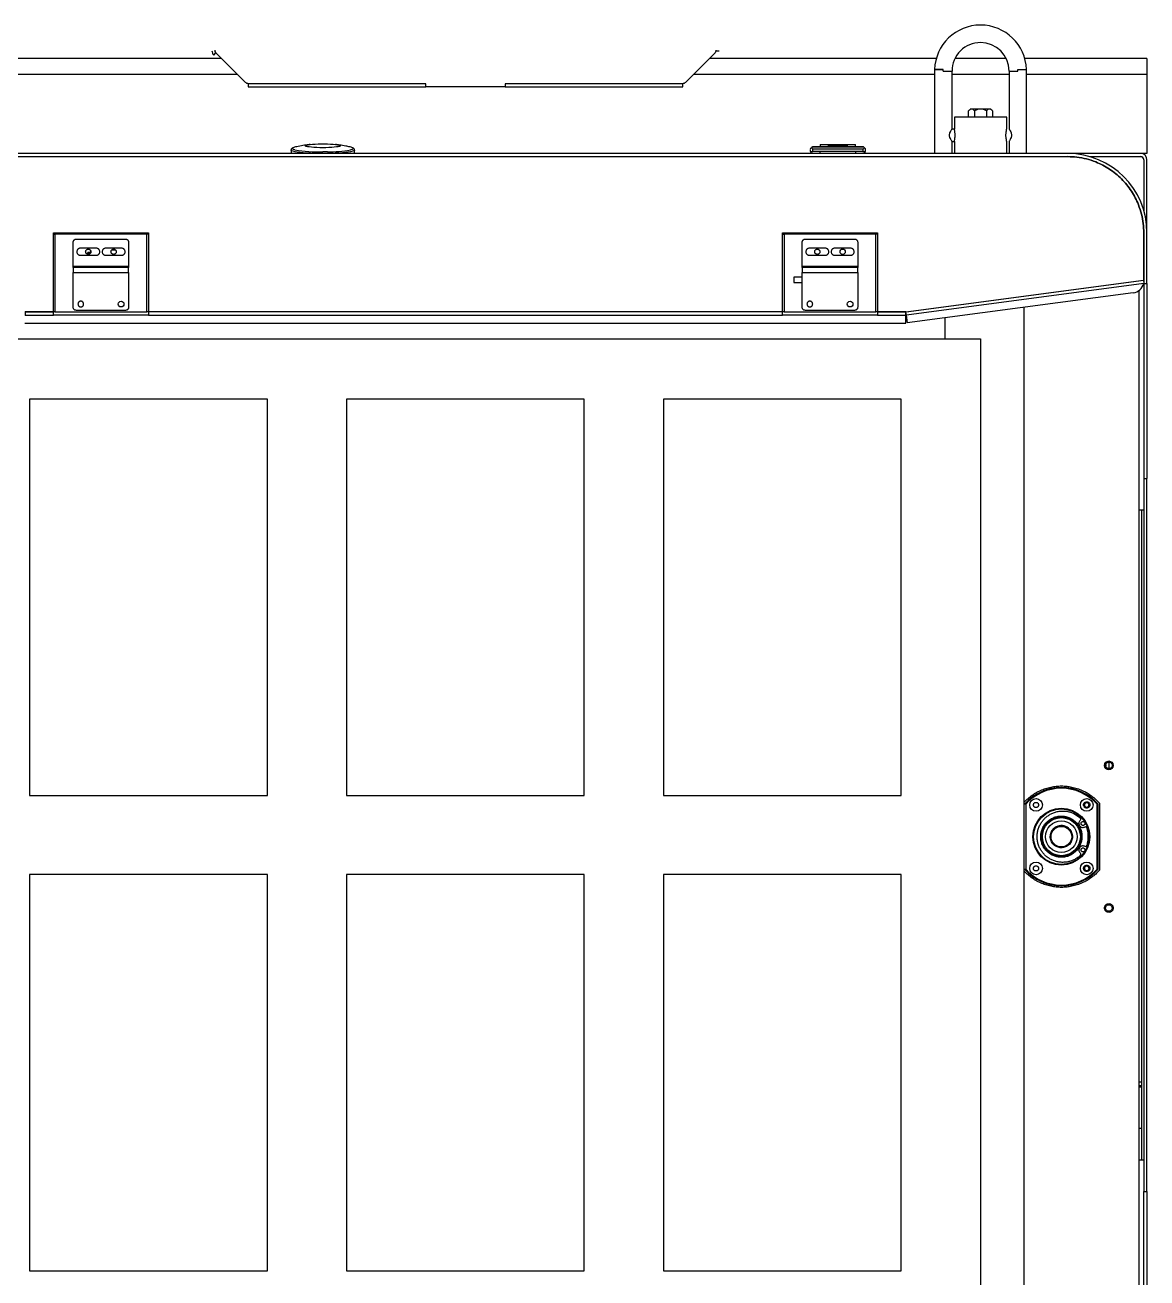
# Model space of a CAD drawing. Header units: millimetres. Extents: x 914 to 910632, y -176 to 682692.
# Drawn here: x 2326.29 to 2337.44, y 1806.09 to 1818.54 of the extents above; entities that cross this region are included whole.
import ezdxf

# ---------------------------------------------------------------- set-up
doc = ezdxf.new("R2010")
doc.units = ezdxf.units.MM
doc.layers.add('画图', color=3, linetype='Continuous', lineweight=30)

# ---------------------------------------------------------------- blocks, each defined once
blk = doc.blocks.new('SDHGSJH')
at = {"color": 7, "linetype": 'Continuous', "lineweight": 30}
for p, q in [((2047, 225.21), (2047, 348.21)), ((2049, 348.21), (2049, 225.21)), ((2052, 343.77), (2052, -343.34)), ((2124.5, 333.1), (2124.5, -332.68)), ((2152, -312.79), (2152, 313.21)), ((2352, 275.21), (2202, 275.21)), ((2202, 275.21), (2202, 25.21)), ((2352, 25.21), (2352, 275.21)), ((2552, 275.21), (2402, 275.21)), ((2402, 275.21), (2402, 25.21)), ((2552, 25.21), (2552, 275.21)), ((2602, 275.21), (2602, 25.21)), ((2752, 275.21), (2602, 275.21)), ((2752, 25.21), (2752, 275.21)), ((2049, 225.21), (2047, 225.21)), ((2047, 225.21), (2047, -224.79)), ((2049, -224.79), (2049, 225.21)), ((2050.5, -204.79), (2050.5, 205.21)), ((2052, 185.21), (2050.5, 185.21)), ((2050.5, 159.27), (2052, 159.3)), ((2052, 159.21), (2050.5, 159.21)), ((2052, 158.21), (2050.5, 158.21)), ((2050.5, 156.21), (2052, 156.21)), ((2202, 25.21), (2352, 25.21)), ((2402, 25.21), (2552, 25.21)), ((2602, 25.21), (2752, 25.21)), ((2077, -19.89), (2077, 22.44)), ((2078, 22.06), (2078.5, 21.86)), ((2078, -19.51), (2078, 22.06)), ((2078.5, 21.86), (2078.5, -19.32)), ((2123.5, 21.86), (2124, 22.06)), ((2123.5, -19.32), (2123.5, 21.86)), ((2084.83, 7.97), (2086.49, 7.28)), ((2086.49, -4.74), (2084.83, -5.43)), ((2078.5, -19.32), (2078, -19.51)), ((2124, -19.51), (2123.5, -19.32)), ((2202, -24.79), (2202, -274.79)), ((2352, -24.79), (2202, -24.79)), ((2352, -274.79), (2352, -24.79)), ((2552, -24.79), (2402, -24.79)), ((2402, -24.79), (2402, -274.79)), ((2552, -274.79), (2552, -24.79)), ((2602, -24.79), (2602, -274.79)), ((2752, -24.79), (2602, -24.79)), ((2752, -274.79), (2752, -24.79)), ((2069, -44.25), (2069, -43.2)), ((2071, -45.83), (2071, -41.63)), ((2073, -44.25), (2073, -43.2)), ((2049, -204.79), (2052, -204.79)), ((2047, -347.79), (2047, -224.79)), ((2049, -224.79), (2047, -224.79)), ((2049, -347.79), (2049, -224.79)), ((2202, -274.79), (2352, -274.79)), ((2402, -274.79), (2552, -274.79)), ((2602, -274.79), (2752, -274.79)), ((2802, -312.79), (2152, -312.79)), ((2174.5, -326.01), (2174.5, -312.79)), ((2055.69, -341.85), (2198.27, -322.84)), ((2198.93, -327.8), (2198.27, -322.84)), ((2754.93, -322.79), (2199.07, -322.79)), ((2199.07, -322.79), (2199.07, -327.79)), ((2049, -347.79), (2198.8, -327.81)), ((2199, -329.79), (2049, -349.79)), ((2199.07, -329.8), (2049.26, -349.77)), ((2198.8, -325.79), (2198.71, -326.09)), ((2198.8, -325.79), (2199.07, -325.79)), ((2198.8, -327.81), (2198.93, -327.8)), ((2198.8, -327.81), (2199.07, -329.8)), ((2217, -329.79), (2199, -329.79)), ((2199.07, -327.79), (2199.2, -327.79)), ((2217, -327.79), (2199.2, -327.79)), ((2199.2, -327.79), (2199.2, -329.79)), ((2199.2, -329.79), (2217, -329.79)), ((2217, -329.79), (2217, -327.79)), ((2217, -327.79), (2277, -327.79)), ((2217, -379.79), (2217, -329.79)), ((2217, -329.79), (2218, -329.79)), ((2218, -329.79), (2218, -378.79)), ((2276, -329.79), (2218, -329.79)), ((2231.5, -330.79), (2262.5, -330.79)), ((2276, -378.79), (2276, -329.79)), ((2276, -329.79), (2277, -329.79)), ((2277, -327.79), (2277, -329.79)), ((2677, -327.79), (2277, -327.79)), ((2277, -329.79), (2677, -329.79)), ((2277, -329.79), (2277, -379.79)), ((2677, -329.79), (2677, -327.79)), ((2677, -327.79), (2737, -327.79)), ((2677, -379.79), (2677, -329.79)), ((2677, -329.79), (2678, -329.79)), ((2678, -329.79), (2678, -378.79)), ((2736, -329.79), (2678, -329.79)), ((2691.5, -330.79), (2722.5, -330.79)), ((2736, -378.79), (2736, -329.79)), ((2736, -329.79), (2737, -329.79)), ((2737, -327.79), (2737, -329.79)), ((2754.8, -327.79), (2737, -327.79)), ((2737, -329.79), (2754.8, -329.79)), ((2737, -329.79), (2737, -379.79)), ((2755, -329.79), (2737, -329.79)), ((2754.8, -329.79), (2754.8, -327.79)), ((2754.8, -327.79), (2754.93, -327.79)), ((2229.5, -354.79), (2229.5, -332.79)), ((2264.5, -332.79), (2264.5, -354.79)), ((2689.5, -354.79), (2689.5, -332.79)), ((2724.5, -332.79), (2724.5, -354.79)), ((2049, -347.79), (2047, -347.79)), ((2047, -347.79), (2047, -379.79)), ((2049, -379.79), (2049, -347.79)), ((2049.26, -349.77), (2049, -347.79)), ((2049, -349.79), (2049, -379.79)), ((2217, -350.29), (2217, -350.29)), ((2264.5, -354.79), (2229.5, -354.79)), ((2229.5, -354.79), (2229.5, -357.79)), ((2269.7, -348.39), (2264.5, -348.39)), ((2264.5, -351.79), (2269.7, -351.79)), ((2264.5, -357.79), (2264.5, -354.79)), ((2269.7, -351.79), (2269.7, -348.39)), ((2724.5, -354.79), (2689.5, -354.79)), ((2689.5, -354.79), (2689.5, -357.79)), ((2724.5, -357.79), (2724.5, -354.79)), ((2737, -350.29), (2737, -350.29)), ((2217, -358.29), (2217, -358.29)), ((2229.5, -357.79), (2264.5, -357.79)), ((2229.5, -358.79), (2229.5, -357.79)), ((2264.5, -358.79), (2229.5, -358.79)), ((2229.5, -373.79), (2229.5, -358.79)), ((2264.5, -357.79), (2264.5, -358.79)), ((2264.5, -358.79), (2264.5, -373.79)), ((2689.5, -357.79), (2724.5, -357.79)), ((2689.5, -358.79), (2689.5, -357.79)), ((2724.5, -358.79), (2689.5, -358.79)), ((2689.5, -373.79), (2689.5, -358.79)), ((2724.5, -357.79), (2724.5, -358.79)), ((2724.5, -358.79), (2724.5, -373.79)), ((2737, -358.29), (2737, -358.29)), ((2244, -365.54), (2234, -365.54)), ((2234, -370.04), (2244, -370.04)), ((2260, -365.54), (2250, -365.54)), ((2250, -370.04), (2260, -370.04)), ((2704, -365.54), (2694, -365.54)), ((2694, -370.04), (2704, -370.04)), ((2697.78, -368.87), (2700.24, -368.87)), ((2720, -365.54), (2710, -365.54)), ((2710, -370.04), (2720, -370.04)), ((2713.51, -368.49), (2713.51, -367.25)), ((2713.51, -367.25), (2715.08, -367.25)), ((2715.48, -366.85), (2713.69, -366.85)), ((2218, -378.79), (2276, -378.79)), ((2262.5, -375.79), (2231.5, -375.79)), ((2277, -378.79), (2276, -378.79)), ((2678, -378.79), (2736, -378.79)), ((2722.5, -375.79), (2691.5, -375.79)), ((2737, -378.79), (2736, -378.79)), ((2047, -379.79), (2047, -425.79)), ((2277, -379.79), (2217, -379.79)), ((2737, -379.79), (2677, -379.79)), ((2049, -425.79), (2049, -393.79)), ((2047, -479.79), (2047, -429.79)), ((2047, -429.79), (2097, -429.79)), ((2083, -427.79), (2051, -427.79)), ((2051, -429.79), (2097, -429.79)), ((2857, -427.79), (2097, -427.79)), ((2097, -429.79), (2857, -429.79)), ((2123, -429.79), (2123, -482.92)), ((2134, -437.45), (2134, -429.79)), ((2135.5, -429.79), (2135.5, -437.45)), ((2168.5, -437.45), (2168.5, -429.79)), ((2170, -429.79), (2170, -437.45)), ((2181, -482.92), (2181, -429.79)), ((2224.5, -431.09), (2224.5, -432.38)), ((2225, -431.09), (2224.5, -431.09)), ((2225.1, -430.09), (2225, -430.09)), ((2225, -430.09), (2225, -431.09)), ((2225.1, -431.09), (2225.1, -430.09)), ((2226.18, -431.09), (2225.1, -431.09)), ((2225.85, -433.94), (2225.26, -433.34)), ((2258.15, -433.94), (2225.85, -433.94)), ((2258, -434.09), (2226, -434.09)), ((2226.1, -432.59), (2257.92, -432.59)), ((2226.18, -432.38), (2226.18, -431.09)), ((2226.18, -431.09), (2257.82, -431.09)), ((2230.67, -429.79), (2230.67, -431.09)), ((2230.9, -434.09), (2230.9, -435.39)), ((2236.12, -435.39), (2236.12, -434.09)), ((2236.6, -434.09), (2236.6, -435.09)), ((2247.4, -435.09), (2247.4, -434.09)), ((2247.88, -434.09), (2247.88, -435.39)), ((2253.1, -435.39), (2253.1, -434.09)), ((2253.33, -431.09), (2253.33, -429.79)), ((2257.82, -431.09), (2257.82, -432.38)), ((2258.9, -431.09), (2257.82, -431.09)), ((2258.15, -433.94), (2258.74, -433.34)), ((2259, -430.09), (2258.9, -430.09)), ((2258.9, -430.09), (2258.9, -431.09)), ((2259, -431.09), (2259, -430.09)), ((2259.5, -431.09), (2259, -431.09)), ((2259.5, -432.38), (2259.5, -431.09)), ((2547, -429.79), (2547, -431.98)), ((2587, -431.98), (2587, -429.79)), ((2170, -437.45), (2168.5, -437.45)), ((2236.12, -435.39), (2230.9, -435.39)), ((2247.4, -435.09), (2236.6, -435.09)), ((2236.6, -435.09), (2236.6, -435.39)), ((2247.4, -435.39), (2236.6, -435.39)), ((2247.4, -435.39), (2247.4, -435.09)), ((2253.1, -435.39), (2247.88, -435.39)), ((2134, -481.79), (2134, -445.12)), ((2135.5, -445.12), (2135.5, -452.79)), ((2168.5, -452.79), (2168.5, -445.12)), ((2168.5, -445.12), (2170, -445.12)), ((2170, -445.12), (2170, -481.79)), ((2144.49, -456.78), (2144.49, -452.79)), ((2148.25, -456.78), (2148.25, -452.79)), ((2155.75, -456.78), (2155.75, -452.79)), ((2159.51, -452.79), (2159.51, -456.78)), ((2452, -471.79), (2339.83, -471.79)), ((2339.83, -471.79), (2339.83, -473.79)), ((2339.83, -473.79), (2452, -473.79)), ((2340.24, -473.79), (2452, -473.79)), ((2452, -473.79), (2452, -471.79)), ((2452, -471.79), (2502, -471.79)), ((2502, -471.79), (2502, -473.79)), ((2614.17, -471.79), (2502, -471.79)), ((2502, -473.79), (2613.76, -473.79)), ((2502, -473.79), (2614.17, -473.79)), ((2614.17, -473.79), (2614.17, -471.79)), ((2047, -489.79), (2047, -479.79)), ((2128.5, -481.79), (2128.51, -482.79)), ((2175.5, -481.79), (2175.49, -482.79)), ((2319.88, -492.91), (2338.12, -474.67)), ((2615.88, -474.67), (2634.12, -492.91)), ((2047, -489.79), (2124.13, -489.79)), ((2135.88, -489.79), (2168.12, -489.79)), ((2179.87, -489.79), (2323, -489.79)), ((2631, -489.79), (2907, -489.79)), ((2319, -494.62), (2317, -494.62)), ((2635.83, -491.79), (2634.41, -493.2))]:
    blk.add_line(p, q, dxfattribs=at)
at = {"color": 8, "linetype": 'Continuous', "lineweight": 30}
for p, q in [((2198.67, -325.81), (2198.8, -325.79)), ((2564.13, -430.85), (2565.64, -430.83)), ((2565.64, -430.83), (2567.02, -430.82)), ((2123, -479.79), (2047, -479.79)), ((2134, -481.79), (2128.5, -481.79)), ((2170, -479.79), (2134, -479.79)), ((2175.5, -481.79), (2170, -481.79)), ((2333, -479.79), (2181, -479.79)), ((2907, -479.79), (2621, -479.79))]:
    blk.add_line(p, q, dxfattribs=at)
at = {"color": 7, "linetype": 'Continuous', "lineweight": 30, "flags": 128}
for points in [[(2224.65, -432.73), (2224.84, -432.92), (2225.04, -433.13), (2225.26, -433.34)], [(2258.74, -433.34), (2259, -433.09), (2259.23, -432.85), (2259.45, -432.63)], [(2567, -433.42), (2568.96, -433.44), (2570.87, -433.5), (2572.64, -433.6), (2574.24, -433.72), (2575.6, -433.88), (2576.69, -434.06), (2577.46, -434.26), (2577.9, -434.47), (2577.99, -434.69), (2577.72, -434.91), (2577.11, -435.12), (2576.18, -435.31), (2574.95, -435.48), (2573.47, -435.62), (2571.77, -435.73), (2569.93, -435.81), (2567.99, -435.85), (2566.01, -435.85), (2564.07, -435.81), (2562.23, -435.73), (2560.53, -435.62), (2559.05, -435.48), (2557.82, -435.31), (2556.89, -435.12), (2556.28, -434.91), (2556.01, -434.69), (2556.1, -434.47), (2556.54, -434.26), (2557.31, -434.06), (2558.4, -433.88), (2559.76, -433.72), (2561.36, -433.6), (2563.13, -433.5), (2565.04, -433.44), (2567, -433.42)]]:
    blk.add_lwpolyline(points, dxfattribs=at)
at = {"color": 8, "linetype": 'Continuous', "lineweight": 30, "flags": 128}
for points in [[(2547, -431.97), (2547.1, -431.76), (2547.54, -431.47), (2548.34, -431.19), (2549.46, -430.92), (2550.9, -430.67), (2552.62, -430.45), (2554.61, -430.25), (2556.81, -430.08), (2559.19, -429.95), (2561.72, -429.85), (2564.33, -429.8), (2564.9, -429.79)], [(2548.07, -433.33), (2547.95, -433.24), (2547.76, -432.95), (2547.93, -432.67), (2548.46, -432.38), (2549.33, -432.11), (2549.54, -432.06)], [(2569.1, -429.79), (2569.67, -429.8), (2572.28, -429.85), (2574.81, -429.95), (2577.19, -430.08), (2579.39, -430.25), (2581.38, -430.45), (2583.1, -430.67), (2584.54, -430.92), (2585.66, -431.19), (2586.46, -431.47), (2586.9, -431.76), (2587, -431.99)], [(2584.59, -432.09), (2584.63, -432.1), (2585.51, -432.37), (2586.05, -432.65), (2586.24, -432.94), (2586.07, -433.23), (2585.84, -433.38)]]:
    blk.add_lwpolyline(points, dxfattribs=at)
at = {"color": 7, "linetype": 'Continuous', "lineweight": 30}
for centre, radius in [((2071, 46.27), 2.1), ((2085, 21.27), 4), ((2117, 21.27), 4), ((2101, 1.27), 18), ((2101, 1.27), 17.5), ((2101, 1.27), 12.5), ((2101, 1.27), 12), ((2101, 1.27), 10), ((2101, 1.27), 6.5), ((2085, -18.73), 4), ((2117, -18.73), 4), ((2071, -43.73), 2.75), ((2234.3, -334.79), 1.8), ((2694.3, -334.79), 1.8), ((2239, -367.79), 1.65)]:
    blk.add_circle(centre, radius, dxfattribs=at)
for centre, radius, start, end in [((2101, 1.27), 31, 42.10345, 137.89655), ((2101, 1.27), 30.5, 42.46372, 137.53628), ((2101, 1.27), 7, 135.92054, 340.08229), ((2101, 1.27), 31, 222.10345, 317.89655), ((2101, 1.27), 30.5, 222.46372, 317.53628), ((2056.75, -349.78), 8, 97.59464, 165.57033), ((2715.08, -366.85), 0.4, 270, 0), ((2097, -379.79), 50, 180, 270), ((2051, -425.79), 4, 180, 270), ((2051, -425.79), 2, 180, 270), ((2229.5, -437.59), 6, 124.28634, 134.99325), ((2270.51, -389.38), 63.08, 224.94085, 225.12907), ((2254.5, -437.59), 6, 45.00675, 55.63511), ((2348.09, -524), 127.28, 134.96506, 135.05827), ((2551.29, -426.66), 7.4, 244.26017, 261.53754), ((2563.68, -514.03), 83.19, 89.68428, 99.78647), ((2569.29, -522.02), 91.23, 80.34264, 91.4257), ((2582.57, -426.15), 7.94, 278.36063, 294.32192), ((2152, -481.79), 18, 180, 270), ((2152, -481.79), 18, 270, 0), ((2152, -481.79), 29, 181.97018, 358.01908)]:
    blk.add_arc(centre, radius, start, end, dxfattribs=at)
for points, knots in [([(2052, 205.21), (2051.97, 205.21), (2051.54, 205.21), (2050.85, 205.21), (2050.01, 205.21), (2049.22, 205.21), (2049.09, 205.21), (2049, 205.21)], [0, 0, 0, 0, 0.0178467, 0.2225261, 0.4272315, 0.6276665, 1, 1, 1, 1]), ([(2071, 43.52), (2070.65, 43.56), (2070.12, 43.62), (2069.48, 43.96), (2069.04, 44.31), (2068.68, 44.75), (2068.35, 45.39), (2068.18, 46.27), (2068.35, 47.15), (2068.68, 47.79), (2069.04, 48.23), (2069.48, 48.59), (2070.12, 48.93), (2070.65, 48.98), (2071, 49.02)], [0, 0, 0, 0, 0.119731, 0.184833, 0.250006, 0.315109, 0.380273, 0.500004, 0.619721, 0.684824, 0.749998, 0.815101, 0.880272, 1, 1, 1, 1]), ([(2071, 49.02), (2071.35, 48.98), (2071.88, 48.93), (2072.52, 48.59), (2072.96, 48.23), (2073.32, 47.79), (2073.65, 47.15), (2073.82, 46.27), (2073.65, 45.39), (2073.32, 44.75), (2072.96, 44.31), (2072.52, 43.96), (2071.88, 43.62), (2071.35, 43.56), (2071, 43.52)], [0, 0, 0, 0, 0.119725, 0.184832, 0.249993, 0.315105, 0.38028, 0.499994, 0.619721, 0.684822, 0.75, 0.81511, 0.880273, 1, 1, 1, 1]), ([(2077, 22.44), (2077.76, 23.25), (2079.29, 24.89), (2081.92, 27.03), (2084.76, 28.92), (2087.81, 30.49), (2091.01, 31.74), (2094.3, 32.62), (2097.65, 33.16), (2101, 33.33), (2104.35, 33.16), (2107.7, 32.62), (2110.99, 31.74), (2114.19, 30.49), (2117.24, 28.92), (2120.08, 27.03), (2122.53, 25.04), (2123.9, 23.59), (2124.5, 22.95)], [0, 0, 0, 0, 0.062614, 0.125228, 0.189279, 0.253336, 0.317387, 0.381443, 0.444053, 0.506673, 0.569284, 0.631907, 0.695954, 0.760014, 0.824061, 0.888118, 0.950731, 1, 1, 1, 1]), ([(2083, 21.27), (2083.03, 21.52), (2083.07, 21.91), (2083.32, 22.38), (2083.58, 22.7), (2083.89, 22.96), (2084.36, 23.2), (2085, 23.32), (2085.64, 23.2), (2086.11, 22.96), (2086.42, 22.7), (2086.68, 22.38), (2086.93, 21.91), (2086.97, 21.52), (2087, 21.27)], [0, 0, 0, 0, 0.1197272, 0.1848139, 0.2500089, 0.3150939, 0.3802915, 0.4999813, 0.6197085, 0.6848209, 0.7499891, 0.8151009, 0.8802728, 1, 1, 1, 1]), ([(2087, 21.27), (2086.97, 21.02), (2086.93, 20.63), (2086.68, 20.17), (2086.42, 19.85), (2086.11, 19.59), (2085.64, 19.35), (2085, 19.22), (2084.36, 19.35), (2083.89, 19.59), (2083.58, 19.85), (2083.32, 20.17), (2083.07, 20.63), (2083.03, 21.02), (2083, 21.27)], [0, 0, 0, 0, 0.119712, 0.184818, 0.25, 0.315087, 0.380287, 0.500018, 0.619712, 0.684817, 0.75, 0.815114, 0.880288, 1, 1, 1, 1]), ([(2086.44, 21.27), (2086.42, 21.45), (2086.39, 21.73), (2086.21, 22.07), (2086.03, 22.3), (2085.8, 22.49), (2085.46, 22.66), (2085, 22.75), (2084.54, 22.66), (2084.2, 22.49), (2083.97, 22.3), (2083.79, 22.07), (2083.61, 21.73), (2083.58, 21.45), (2083.56, 21.27)], [0, 0, 0, 0, 0.119726, 0.184801, 0.25001, 0.315066, 0.380272, 0.500024, 0.619724, 0.684799, 0.749987, 0.815081, 0.880274, 1, 1, 1, 1]), ([(2083.56, 21.27), (2083.58, 21.09), (2083.61, 20.81), (2083.79, 20.47), (2083.97, 20.24), (2084.2, 20.06), (2084.54, 19.88), (2085, 19.79), (2085.46, 19.88), (2085.8, 20.06), (2086.03, 20.24), (2086.21, 20.47), (2086.39, 20.81), (2086.42, 21.09), (2086.44, 21.27)], [0, 0, 0, 0, 0.119706, 0.184807, 0.249998, 0.315074, 0.38027, 0.499976, 0.619733, 0.684811, 0.750002, 0.815098, 0.880294, 1, 1, 1, 1]), ([(2089.4, 13.43), (2089.97, 13.9), (2091.11, 14.82), (2093.08, 15.92), (2095.23, 16.78), (2097.56, 17.33), (2099.98, 17.53), (2102.41, 17.37), (2104.77, 16.85), (2106.97, 16), (2108.99, 14.88), (2110.77, 13.53), (2112.33, 11.97), (2113.67, 10.22), (2114.79, 8.24), (2115.64, 6.05), (2116.18, 3.7), (2116.36, 1.27), (2116.18, -1.16), (2115.64, -3.5), (2114.79, -5.7), (2113.67, -7.67), (2112.33, -9.43), (2110.77, -10.98), (2108.99, -12.34), (2106.97, -13.46), (2104.77, -14.3), (2102.41, -14.82), (2099.98, -14.99), (2097.55, -14.79), (2095.23, -14.23), (2092.38, -13.13), (2090.57, -11.78), (2089.4, -10.89)], [0, 0, 0, 0, 0.029672, 0.059351, 0.090774, 0.123013, 0.155736, 0.188582, 0.221184, 0.253185, 0.283685, 0.314191, 0.343277, 0.372373, 0.403096, 0.434827, 0.467265, 0.50007, 0.532875, 0.565313, 0.597043, 0.627766, 0.656853, 0.685949, 0.716449, 0.746955, 0.778955, 0.811557, 0.844403, 0.877126, 0.909365, 0.940789, 1, 1, 1, 1]), ([(2115.35, 21.27), (2115.37, 21.48), (2115.41, 21.8), (2115.61, 22.18), (2115.82, 22.45), (2116.09, 22.66), (2116.47, 22.86), (2117, 22.96), (2117.53, 22.86), (2117.91, 22.66), (2118.17, 22.45), (2118.39, 22.18), (2118.59, 21.8), (2118.63, 21.48), (2118.65, 21.27)], [0, 0, 0, 0, 0.119713, 0.184813, 0.250022, 0.315083, 0.380287, 0.499986, 0.61973, 0.684819, 0.749996, 0.815075, 0.880278, 1, 1, 1, 1]), ([(2118.65, 21.27), (2118.63, 21.06), (2118.59, 20.74), (2118.39, 20.36), (2118.18, 20.1), (2117.91, 19.88), (2117.53, 19.68), (2117, 19.58), (2116.47, 19.68), (2116.09, 19.88), (2115.83, 20.1), (2115.61, 20.36), (2115.41, 20.74), (2115.37, 21.06), (2115.35, 21.27)], [0, 0, 0, 0, 0.119705, 0.184808, 0.249991, 0.315105, 0.38026, 0.50001, 0.619714, 0.684807, 0.749986, 0.815098, 0.880304, 1, 1, 1, 1]), ([(2087.36, 8.38), (2087.2, 8.4), (2086.96, 8.42), (2086.66, 8.58), (2086.47, 8.74), (2086.3, 8.94), (2086.15, 9.23), (2086.08, 9.63), (2086.15, 10.03), (2086.3, 10.32), (2086.47, 10.52), (2086.66, 10.68), (2086.96, 10.84), (2087.2, 10.86), (2087.36, 10.88)], [0, 0, 0, 0, 0.119728, 0.184785, 0.249987, 0.315062, 0.380283, 0.499981, 0.619708, 0.684793, 0.750014, 0.815065, 0.880272, 1, 1, 1, 1]), ([(2086.49, 7.28), (2086.76, 7.2), (2087.3, 7.03), (2088.17, 7.14), (2088.94, 7.53), (2089.54, 8.13), (2089.9, 8.9), (2089.99, 9.76), (2089.8, 10.62), (2089.45, 11.07), (2089.29, 11.29)], [0, 0, 0, 0, 0.121338, 0.25, 0.378647, 0.49999, 0.621335, 0.750001, 0.878652, 1, 1, 1, 1]), ([(2087.36, 10.88), (2087.51, 10.86), (2087.76, 10.84), (2088.05, 10.68), (2088.25, 10.52), (2088.41, 10.32), (2088.56, 10.03), (2088.64, 9.63), (2088.56, 9.23), (2088.41, 8.94), (2088.25, 8.74), (2088.05, 8.58), (2087.76, 8.42), (2087.51, 8.4), (2087.36, 8.38)], [0, 0, 0, 0, 0.119728, 0.184785, 0.249987, 0.315062, 0.380283, 0.500011, 0.619708, 0.684793, 0.750014, 0.815065, 0.880272, 1, 1, 1, 1]), ([(2088.21, 3.6), (2088.39, 4.37), (2088.77, 5.96), (2089.91, 8.21), (2091.51, 10.29), (2093.55, 12.04), (2095.89, 13.33), (2098.4, 14.1), (2100.91, 14.35), (2103.34, 14.13), (2105.68, 13.48), (2107.94, 12.36), (2110.02, 10.76), (2111.76, 8.73), (2113.06, 6.38), (2113.82, 3.87), (2114.1, 1.36), (2113.89, -0.26), (2113.79, -1.05)], [0, 0, 0, 0, 0.058258, 0.120006, 0.184322, 0.249998, 0.315678, 0.379995, 0.441742, 0.500002, 0.558259, 0.620007, 0.684322, 0.750002, 0.815682, 0.879996, 0.941743, 1, 1, 1, 1]), ([(2089.29, 11.29), (2089.17, 11.45), (2088.93, 11.77), (2088.85, 12.38), (2088.99, 12.98), (2089.26, 13.28), (2089.4, 13.43)], [0, 0, 0, 0, 0.250018, 0.500009, 0.750042, 1, 1, 1, 1]), ([(2094.53, 3.95), (2094.95, 4.72), (2095.6, 5.92), (2097.03, 7.09), (2098.3, 7.78), (2099.68, 8.2), (2101.51, 8.35), (2103.74, 7.9), (2105.64, 6.65), (2106.82, 5.24), (2107.51, 3.97), (2107.92, 2.59), (2108.1, 0.75), (2107.72, -0.55), (2107.47, -1.4)], [0, 0, 0, 0, 0.119727, 0.184176, 0.249995, 0.315819, 0.380273, 0.500005, 0.619732, 0.684178, 0.750002, 0.81582, 0.880274, 1, 1, 1, 1]), ([(2084.27, 4.31), (2084.14, 3.28), (2083.88, 1.16), (2084.2, -2.1), (2084.94, -4.18), (2085.3, -5.23)], [0, 0, 0, 0, 0.3197378, 0.6586482, 1, 1, 1, 1]), ([(2085.33, 7.76), (2085.26, 7.61), (2084.71, 6.53), (2084.47, 5.34), (2084.27, 4.31)], [0, 0, 0, 0, 0.141298, 1, 1, 1, 1]), ([(2113.79, -1.05), (2113.61, -1.82), (2113.23, -3.42), (2112.09, -5.67), (2110.49, -7.75), (2108.45, -9.49), (2106.11, -10.78), (2103.6, -11.55), (2101.09, -11.81), (2098.66, -11.59), (2096.32, -10.94), (2094.06, -9.82), (2091.98, -8.22), (2090.24, -6.18), (2088.94, -3.83), (2088.18, -1.33), (2087.9, 1.19), (2088.11, 2.81), (2088.21, 3.6)], [0, 0, 0, 0, 0.05826, 0.120007, 0.184321, 0.250003, 0.315682, 0.379994, 0.441741, 0.500001, 0.558258, 0.620005, 0.684322, 0.75, 0.81568, 0.879993, 0.94174, 1, 1, 1, 1]), ([(2107.47, -1.4), (2107.05, -2.18), (2106.4, -3.38), (2104.97, -4.55), (2103.7, -5.24), (2102.32, -5.65), (2100.49, -5.81), (2098.26, -5.35), (2096.36, -4.1), (2095.18, -2.7), (2094.49, -1.43), (2094.08, -0.05), (2093.9, 1.79), (2094.28, 3.1), (2094.53, 3.95)], [0, 0, 0, 0, 0.11973, 0.184179, 0.250004, 0.315817, 0.38027, 0.5, 0.619725, 0.684182, 0.75, 0.815818, 0.88027, 1, 1, 1, 1]), ([(2087.36, -8.34), (2087.2, -8.32), (2086.96, -8.29), (2086.66, -8.14), (2086.47, -7.98), (2086.3, -7.78), (2086.15, -7.49), (2086.08, -7.09), (2086.15, -6.69), (2086.3, -6.39), (2086.47, -6.2), (2086.66, -6.03), (2086.96, -5.88), (2087.2, -5.85), (2087.36, -5.84)], [0, 0, 0, 0, 0.119732, 0.184789, 0.249991, 0.315041, 0.380262, 0.499988, 0.619715, 0.684772, 0.750017, 0.815067, 0.880273, 1, 1, 1, 1]), ([(2089.29, -8.74), (2089.45, -8.53), (2089.8, -8.07), (2089.99, -7.22), (2089.9, -6.36), (2089.54, -5.59), (2088.94, -4.98), (2088.17, -4.6), (2087.3, -4.49), (2086.76, -4.66), (2086.49, -4.74)], [0, 0, 0, 0, 0.121363, 0.250013, 0.378661, 0.500006, 0.621348, 0.749994, 0.878658, 1, 1, 1, 1]), ([(2087.36, -5.84), (2087.51, -5.85), (2087.76, -5.88), (2088.05, -6.03), (2088.25, -6.2), (2088.41, -6.39), (2088.56, -6.69), (2088.64, -7.09), (2088.56, -7.49), (2088.41, -7.78), (2088.25, -7.98), (2088.05, -8.14), (2087.76, -8.29), (2087.51, -8.32), (2087.36, -8.34)], [0, 0, 0, 0, 0.119727, 0.184797, 0.24998, 0.315054, 0.380274, 0.500001, 0.619728, 0.684784, 0.750006, 0.815075, 0.880268, 1, 1, 1, 1]), ([(2089.4, -10.89), (2089.26, -10.74), (2088.99, -10.44), (2088.85, -9.84), (2088.93, -9.23), (2089.17, -8.91), (2089.29, -8.74)], [0, 0, 0, 0, 0.25, 0.499987, 0.74998, 1, 1, 1, 1]), ([(2124.5, -20.41), (2123.9, -21.05), (2122.53, -22.5), (2120.08, -24.48), (2117.24, -26.37), (2114.19, -27.95), (2110.99, -29.2), (2107.7, -30.08), (2104.35, -30.61), (2101, -30.79), (2097.65, -30.61), (2094.3, -30.08), (2091.01, -29.2), (2087.81, -27.95), (2084.76, -26.37), (2081.92, -24.49), (2079.29, -22.34), (2077.76, -20.71), (2077, -19.89)], [0, 0, 0, 0, 0.049263, 0.111882, 0.175929, 0.239986, 0.304036, 0.368093, 0.430706, 0.493326, 0.555937, 0.618556, 0.682603, 0.746662, 0.810709, 0.874771, 0.937383, 1, 1, 1, 1]), ([(2085.71, -20.6), (2085.46, -20.66), (2085.09, -20.76), (2084.56, -20.69), (2084.17, -20.56), (2083.82, -20.36), (2083.43, -20.01), (2083.08, -19.45), (2082.97, -18.81), (2083.03, -18.29), (2083.16, -17.9), (2083.37, -17.55), (2083.72, -17.15), (2084.07, -16.97), (2084.29, -16.86)], [0, 0, 0, 0, 0.119704, 0.184814, 0.249989, 0.315081, 0.380256, 0.5, 0.619719, 0.684808, 0.749989, 0.815089, 0.880276, 1, 1, 1, 1]), ([(2084.49, -17.38), (2084.33, -17.46), (2084.08, -17.59), (2083.82, -17.87), (2083.68, -18.13), (2083.58, -18.41), (2083.54, -18.79), (2083.62, -19.25), (2083.86, -19.65), (2084.15, -19.9), (2084.4, -20.05), (2084.68, -20.15), (2085.06, -20.2), (2085.33, -20.12), (2085.51, -20.08)], [0, 0, 0, 0, 0.119727, 0.184827, 0.250017, 0.315094, 0.380291, 0.500006, 0.619732, 0.684815, 0.750018, 0.81507, 0.880264, 1, 1, 1, 1]), ([(2084.29, -16.86), (2084.54, -16.79), (2084.91, -16.7), (2085.44, -16.76), (2085.83, -16.89), (2086.18, -17.1), (2086.57, -17.45), (2086.92, -18), (2087.03, -18.65), (2086.97, -19.17), (2086.84, -19.56), (2086.63, -19.91), (2086.28, -20.31), (2085.93, -20.49), (2085.71, -20.6)], [0, 0, 0, 0, 0.119703, 0.184811, 0.249992, 0.315084, 0.380258, 0.500002, 0.619721, 0.684809, 0.74999, 0.815089, 0.880276, 1, 1, 1, 1]), ([(2085.51, -20.08), (2085.67, -20), (2085.92, -19.87), (2086.18, -19.58), (2086.32, -19.33), (2086.42, -19.05), (2086.46, -18.67), (2086.38, -18.21), (2086.14, -17.81), (2085.85, -17.55), (2085.6, -17.4), (2085.32, -17.31), (2084.94, -17.26), (2084.67, -17.33), (2084.49, -17.38)], [0, 0, 0, 0, 0.119725, 0.184824, 0.250014, 0.31509, 0.380287, 0.499999, 0.619725, 0.684824, 0.750013, 0.815064, 0.880313, 1, 1, 1, 1]), ([(2115.35, -18.73), (2115.37, -18.52), (2115.41, -18.2), (2115.61, -17.82), (2115.82, -17.55), (2116.09, -17.34), (2116.47, -17.14), (2117, -17.04), (2117.53, -17.14), (2117.91, -17.34), (2118.17, -17.55), (2118.39, -17.82), (2118.59, -18.2), (2118.63, -18.52), (2118.65, -18.73)], [0, 0, 0, 0, 0.119716, 0.184818, 0.250011, 0.315089, 0.380283, 0.499986, 0.619733, 0.684814, 0.750007, 0.81507, 0.880275, 1, 1, 1, 1]), ([(2118.65, -18.73), (2118.63, -18.94), (2118.59, -19.26), (2118.39, -19.64), (2118.18, -19.9), (2117.91, -20.12), (2117.53, -20.32), (2117, -20.42), (2116.47, -20.32), (2116.09, -20.12), (2115.83, -19.9), (2115.61, -19.64), (2115.41, -19.26), (2115.37, -18.94), (2115.35, -18.73)], [0, 0, 0, 0, 0.119726, 0.184829, 0.249994, 0.315108, 0.380262, 0.500011, 0.619715, 0.684807, 0.749986, 0.815097, 0.880282, 1, 1, 1, 1]), ([(2068.9, -43.73), (2068.93, -43.46), (2068.97, -43.06), (2069.23, -42.57), (2069.5, -42.23), (2069.84, -41.96), (2070.33, -41.71), (2071, -41.58), (2071.67, -41.71), (2072.16, -41.96), (2072.5, -42.23), (2072.77, -42.57), (2073.03, -43.06), (2073.07, -43.46), (2073.1, -43.73)], [0, 0, 0, 0, 0.11972, 0.184823, 0.249995, 0.315087, 0.38028, 0.499996, 0.619713, 0.684824, 0.749996, 0.815102, 0.880287, 1, 1, 1, 1]), ([(2073.1, -43.73), (2073.07, -43.99), (2073.03, -44.4), (2072.77, -44.89), (2072.5, -45.22), (2072.16, -45.5), (2071.67, -45.75), (2071, -45.88), (2070.33, -45.75), (2069.84, -45.5), (2069.5, -45.22), (2069.23, -44.89), (2068.97, -44.4), (2068.93, -43.99), (2068.9, -43.73)], [0, 0, 0, 0, 0.119712, 0.184832, 0.250017, 0.315097, 0.380289, 0.500005, 0.619721, 0.684832, 0.749991, 0.815097, 0.880281, 1, 1, 1, 1]), ([(2229.5, -332.79), (2229.53, -332.54), (2229.57, -332.15), (2229.82, -331.68), (2230.08, -331.36), (2230.39, -331.11), (2230.86, -330.86), (2231.25, -330.81), (2231.5, -330.79)], [0, 0, 0, 0, 0.239421, 0.369666, 0.49998, 0.630212, 0.760541, 1, 1, 1, 1]), ([(2262.5, -330.79), (2262.75, -330.81), (2263.14, -330.86), (2263.61, -331.11), (2263.92, -331.36), (2264.18, -331.68), (2264.43, -332.15), (2264.47, -332.54), (2264.5, -332.79)], [0, 0, 0, 0, 0.239452, 0.369658, 0.500017, 0.630209, 0.760586, 1, 1, 1, 1]), ([(2689.5, -332.79), (2689.53, -332.54), (2689.57, -332.15), (2689.82, -331.68), (2690.08, -331.36), (2690.39, -331.11), (2690.86, -330.86), (2691.25, -330.81), (2691.5, -330.79)], [0, 0, 0, 0, 0.239416, 0.369623, 0.499983, 0.630152, 0.760547, 1, 1, 1, 1]), ([(2722.5, -330.79), (2722.75, -330.81), (2723.14, -330.86), (2723.61, -331.11), (2723.92, -331.36), (2724.18, -331.68), (2724.43, -332.15), (2724.47, -332.54), (2724.5, -332.79)], [0, 0, 0, 0, 0.239452, 0.369658, 0.500017, 0.630209, 0.760586, 1, 1, 1, 1]), ([(2261.5, -334.79), (2261.48, -334.56), (2261.44, -334.21), (2261.21, -333.79), (2260.98, -333.51), (2260.7, -333.27), (2260.28, -333.06), (2259.7, -332.94), (2259.12, -333.06), (2258.7, -333.27), (2258.42, -333.51), (2258.19, -333.79), (2257.96, -334.21), (2257.92, -334.56), (2257.9, -334.79)], [0, 0, 0, 0, 0.1197219, 0.1847934, 0.2500007, 0.3151022, 0.3802969, 0.5000188, 0.6197407, 0.6848032, 0.749997, 0.815112, 0.8802781, 1, 1, 1, 1]), ([(2257.9, -334.79), (2257.92, -335.01), (2257.96, -335.36), (2258.19, -335.78), (2258.42, -336.07), (2258.7, -336.3), (2259.12, -336.52), (2259.7, -336.63), (2260.28, -336.52), (2260.7, -336.3), (2260.98, -336.07), (2261.21, -335.78), (2261.44, -335.36), (2261.48, -335.01), (2261.5, -334.79)], [0, 0, 0, 0, 0.119719, 0.184808, 0.249998, 0.315098, 0.380264, 0.499983, 0.619702, 0.684801, 0.750007, 0.815078, 0.880281, 1, 1, 1, 1]), ([(2721.5, -334.79), (2721.48, -334.56), (2721.44, -334.21), (2721.21, -333.79), (2720.98, -333.51), (2720.7, -333.27), (2720.28, -333.06), (2719.7, -332.94), (2719.12, -333.06), (2718.7, -333.27), (2718.42, -333.51), (2718.19, -333.79), (2717.96, -334.21), (2717.92, -334.56), (2717.9, -334.79)], [0, 0, 0, 0, 0.119721, 0.184812, 0.249992, 0.315093, 0.380288, 0.500009, 0.61973, 0.68483, 0.74999, 0.815105, 0.880271, 1, 1, 1, 1]), ([(2717.9, -334.79), (2717.92, -335.01), (2717.96, -335.36), (2718.19, -335.78), (2718.42, -336.07), (2718.7, -336.3), (2719.12, -336.52), (2719.7, -336.63), (2720.28, -336.52), (2720.7, -336.3), (2720.98, -336.07), (2721.21, -335.78), (2721.44, -335.36), (2721.48, -335.01), (2721.5, -334.79)], [0, 0, 0, 0, 0.119726, 0.184814, 0.250003, 0.315069, 0.380272, 0.499989, 0.619707, 0.684805, 0.75001, 0.81508, 0.880282, 1, 1, 1, 1]), ([(2234, -365.54), (2233.72, -365.57), (2233.28, -365.61), (2232.76, -365.89), (2232.4, -366.19), (2232.11, -366.54), (2231.83, -367.07), (2231.7, -367.79), (2231.83, -368.51), (2232.11, -369.03), (2232.4, -369.39), (2232.76, -369.68), (2233.28, -369.96), (2233.72, -370.01), (2234, -370.04)], [0, 0, 0, 0, 0.119729, 0.184845, 0.250001, 0.315102, 0.380286, 0.500003, 0.619719, 0.684827, 0.750003, 0.815106, 0.880271, 1, 1, 1, 1]), ([(2244, -370.04), (2244.28, -370.01), (2244.72, -369.96), (2245.24, -369.68), (2245.6, -369.39), (2245.89, -369.03), (2246.17, -368.51), (2246.3, -367.79), (2246.17, -367.07), (2245.89, -366.54), (2245.6, -366.19), (2245.24, -365.89), (2244.72, -365.61), (2244.28, -365.57), (2244, -365.54)], [0, 0, 0, 0, 0.1197317, 0.1848187, 0.2500021, 0.3151051, 0.380275, 0.5, 0.619725, 0.6848192, 0.7499961, 0.8151056, 0.8802683, 1, 1, 1, 1]), ([(2250, -365.54), (2249.72, -365.57), (2249.28, -365.61), (2248.76, -365.89), (2248.4, -366.19), (2248.11, -366.54), (2247.83, -367.07), (2247.7, -367.79), (2247.83, -368.51), (2248.11, -369.03), (2248.4, -369.39), (2248.76, -369.68), (2249.28, -369.96), (2249.72, -370.01), (2250, -370.04)], [0, 0, 0, 0, 0.119727, 0.184842, 0.249997, 0.315097, 0.38028, 0.500001, 0.619721, 0.684829, 0.750003, 0.815079, 0.880273, 1, 1, 1, 1]), ([(2253.35, -367.79), (2253.37, -367.58), (2253.41, -367.26), (2253.61, -366.88), (2253.83, -366.61), (2254.09, -366.4), (2254.47, -366.2), (2255, -366.1), (2255.53, -366.2), (2255.91, -366.4), (2256.17, -366.61), (2256.39, -366.88), (2256.59, -367.26), (2256.63, -367.58), (2256.65, -367.79)], [0, 0, 0, 0, 0.119716, 0.184818, 0.25001, 0.315088, 0.380287, 0.499987, 0.619732, 0.684823, 0.750009, 0.815081, 0.880275, 1, 1, 1, 1]), ([(2256.65, -367.79), (2256.63, -368), (2256.59, -368.32), (2256.39, -368.7), (2256.18, -368.96), (2255.91, -369.18), (2255.53, -369.38), (2255, -369.48), (2254.47, -369.38), (2254.09, -369.18), (2253.83, -368.96), (2253.61, -368.7), (2253.41, -368.32), (2253.37, -368), (2253.35, -367.79)], [0, 0, 0, 0, 0.119725, 0.184817, 0.24999, 0.315104, 0.380263, 0.500009, 0.619709, 0.684801, 0.749987, 0.815088, 0.880283, 1, 1, 1, 1]), ([(2260, -370.04), (2260.28, -370.01), (2260.72, -369.96), (2261.24, -369.68), (2261.6, -369.39), (2261.89, -369.03), (2262.17, -368.51), (2262.3, -367.79), (2262.17, -367.07), (2261.89, -366.54), (2261.6, -366.19), (2261.24, -365.89), (2260.72, -365.61), (2260.28, -365.57), (2260, -365.54)], [0, 0, 0, 0, 0.119699, 0.184817, 0.250001, 0.315104, 0.380274, 0.5, 0.619726, 0.68482, 0.749998, 0.815108, 0.880301, 1, 1, 1, 1]), ([(2694, -365.54), (2693.72, -365.57), (2693.28, -365.61), (2692.76, -365.89), (2692.4, -366.19), (2692.11, -366.54), (2691.83, -367.07), (2691.7, -367.79), (2691.83, -368.51), (2692.11, -369.03), (2692.4, -369.39), (2692.76, -369.68), (2693.28, -369.96), (2693.72, -370.01), (2694, -370.04)], [0, 0, 0, 0, 0.1197266, 0.1848408, 0.2499951, 0.3150953, 0.380278, 0.4999978, 0.6197177, 0.684809, 0.7500045, 0.8150796, 0.8802734, 1, 1, 1, 1]), ([(2697.35, -367.79), (2697.37, -367.58), (2697.41, -367.26), (2697.61, -366.88), (2697.83, -366.61), (2698.09, -366.4), (2698.47, -366.2), (2699, -366.1), (2699.53, -366.2), (2699.91, -366.4), (2700.17, -366.61), (2700.39, -366.88), (2700.59, -367.26), (2700.63, -367.58), (2700.65, -367.79)], [0, 0, 0, 0, 0.119717, 0.184819, 0.250012, 0.31509, 0.380289, 0.49999, 0.619736, 0.684786, 0.750008, 0.81508, 0.880275, 1, 1, 1, 1]), ([(2700.65, -367.79), (2700.63, -368), (2700.59, -368.32), (2700.39, -368.7), (2700.18, -368.96), (2699.91, -369.18), (2699.53, -369.38), (2699, -369.48), (2698.47, -369.38), (2698.09, -369.18), (2697.83, -368.96), (2697.61, -368.7), (2697.41, -368.32), (2697.37, -368), (2697.35, -367.79)], [0, 0, 0, 0, 0.119725, 0.184817, 0.24999, 0.315104, 0.380263, 0.500009, 0.619709, 0.684801, 0.749987, 0.815088, 0.880283, 1, 1, 1, 1]), ([(2704, -370.04), (2704.28, -370.01), (2704.72, -369.96), (2705.24, -369.68), (2705.6, -369.39), (2705.89, -369.03), (2706.17, -368.51), (2706.3, -367.79), (2706.17, -367.07), (2705.89, -366.54), (2705.6, -366.19), (2705.24, -365.89), (2704.72, -365.61), (2704.28, -365.57), (2704, -365.54)], [0, 0, 0, 0, 0.119699, 0.184817, 0.250001, 0.315104, 0.380274, 0.5, 0.619726, 0.68482, 0.749998, 0.815108, 0.880301, 1, 1, 1, 1]), ([(2710, -365.54), (2709.72, -365.57), (2709.28, -365.61), (2708.76, -365.89), (2708.4, -366.19), (2708.11, -366.54), (2707.83, -367.07), (2707.7, -367.79), (2707.83, -368.51), (2708.11, -369.03), (2708.4, -369.39), (2708.76, -369.68), (2709.28, -369.96), (2709.72, -370.01), (2710, -370.04)], [0, 0, 0, 0, 0.1197001, 0.184818, 0.2500023, 0.3150848, 0.3802712, 0.4999978, 0.6197245, 0.6848196, 0.7499973, 0.8151024, 0.8802999, 1, 1, 1, 1]), ([(2713.35, -367.79), (2713.37, -367.58), (2713.41, -367.26), (2713.61, -366.88), (2713.82, -366.61), (2714.09, -366.4), (2714.47, -366.2), (2715, -366.1), (2715.53, -366.2), (2715.91, -366.4), (2716.17, -366.61), (2716.39, -366.88), (2716.59, -367.26), (2716.63, -367.58), (2716.65, -367.79)], [0, 0, 0, 0, 0.119724, 0.184825, 0.249988, 0.315101, 0.380301, 0.5, 0.619699, 0.684789, 0.75001, 0.815082, 0.880276, 1, 1, 1, 1]), ([(2716.65, -367.79), (2716.63, -368), (2716.59, -368.32), (2716.39, -368.7), (2716.18, -368.96), (2715.91, -369.18), (2715.53, -369.38), (2715, -369.48), (2714.47, -369.38), (2714.09, -369.18), (2713.83, -368.96), (2713.61, -368.7), (2713.41, -368.32), (2713.37, -368), (2713.35, -367.79)], [0, 0, 0, 0, 0.119724, 0.184815, 0.249988, 0.315101, 0.3803, 0.499999, 0.619698, 0.684789, 0.75001, 0.815082, 0.880276, 1, 1, 1, 1]), ([(2720, -370.04), (2720.28, -370.01), (2720.72, -369.96), (2721.24, -369.68), (2721.6, -369.39), (2721.89, -369.03), (2722.17, -368.51), (2722.3, -367.79), (2722.17, -367.07), (2721.89, -366.54), (2721.6, -366.19), (2721.24, -365.89), (2720.72, -365.61), (2720.28, -365.57), (2720, -365.54)], [0, 0, 0, 0, 0.1196999, 0.1848178, 0.250002, 0.3150844, 0.3802706, 0.4999971, 0.6197236, 0.6848186, 0.7499962, 0.8151066, 0.8803001, 1, 1, 1, 1]), ([(2217, -378.79), (2217.02, -378.79), (2217.05, -378.79), (2217.28, -378.79), (2217.61, -378.79), (2217.87, -378.79), (2218, -378.79)], [0, 0, 0, 0, 0.2499772, 0.4999925, 0.7500079, 1, 1, 1, 1]), ([(2231.5, -375.79), (2231.25, -375.76), (2230.86, -375.72), (2230.39, -375.47), (2230.08, -375.21), (2229.82, -374.89), (2229.57, -374.43), (2229.53, -374.04), (2229.5, -373.79)], [0, 0, 0, 0, 0.239454, 0.369602, 0.500009, 0.630169, 0.760565, 1, 1, 1, 1]), ([(2264.5, -373.79), (2264.47, -374.04), (2264.43, -374.43), (2264.18, -374.89), (2263.92, -375.21), (2263.61, -375.47), (2263.14, -375.72), (2262.75, -375.76), (2262.5, -375.79)], [0, 0, 0, 0, 0.239431, 0.369618, 0.499991, 0.630158, 0.76055, 1, 1, 1, 1]), ([(2677, -378.79), (2677.02, -378.79), (2677.05, -378.79), (2677.28, -378.79), (2677.61, -378.79), (2677.87, -378.79), (2678, -378.79)], [0, 0, 0, 0, 0.25, 0.500007, 0.750015, 1, 1, 1, 1]), ([(2691.5, -375.79), (2691.25, -375.76), (2690.86, -375.72), (2690.39, -375.47), (2690.08, -375.21), (2689.82, -374.89), (2689.57, -374.43), (2689.53, -374.04), (2689.5, -373.79)], [0, 0, 0, 0, 0.239452, 0.369666, 0.500013, 0.630173, 0.760567, 1, 1, 1, 1]), ([(2724.5, -373.79), (2724.47, -374.04), (2724.43, -374.43), (2724.18, -374.89), (2723.92, -375.21), (2723.61, -375.47), (2723.14, -375.72), (2722.75, -375.76), (2722.5, -375.79)], [0, 0, 0, 0, 0.239431, 0.369618, 0.499991, 0.630158, 0.76055, 1, 1, 1, 1]), ([(2097, -427.79), (2095.05, -427.72), (2091.09, -427.58), (2085.15, -426.43), (2079.71, -424.68), (2074.88, -422.48), (2070.66, -420.01), (2066.68, -417.11), (2063, -413.79), (2059.68, -410.11), (2056.77, -406.13), (2054.31, -401.91), (2052.11, -397.08), (2050.36, -391.64), (2049.21, -385.7), (2049.07, -381.74), (2049, -379.79)], [0, 0, 0, 0, 0.077629, 0.157663, 0.239951, 0.304276, 0.368608, 0.434301, 0.499999, 0.565693, 0.631393, 0.695718, 0.760048, 0.842331, 0.922369, 1, 1, 1, 1]), ([(2049, -379.79), (2049.07, -381.74), (2049.21, -385.7), (2050.36, -391.64), (2052.11, -397.08), (2054.31, -401.91), (2056.77, -406.13), (2059.68, -410.11), (2063, -413.79), (2066.68, -417.11), (2070.66, -420.01), (2074.88, -422.48), (2079.71, -424.68), (2085.15, -426.43), (2091.09, -427.58), (2095.05, -427.72), (2097, -427.79)], [0, 0, 0, 0, 0.077627, 0.157664, 0.239951, 0.304275, 0.368607, 0.434301, 0.5, 0.565694, 0.631392, 0.695717, 0.760049, 0.84233, 0.922368, 1, 1, 1, 1]), ([(2049, -425.79), (2049.03, -426.04), (2049.07, -426.43), (2049.32, -426.89), (2049.58, -427.21), (2049.89, -427.47), (2050.36, -427.72), (2050.75, -427.76), (2051, -427.79)], [0, 0, 0, 0, 0.2394426, 0.3696524, 0.4999807, 0.6302232, 0.7605431, 1, 1, 1, 1]), ([(2224.5, -432.38), (2224.5, -432.41), (2224.51, -432.49), (2224.55, -432.61), (2224.6, -432.68), (2224.64, -432.73), (2224.65, -432.73)], [0, 0, 0, 0, 0.218406, 0.488135, 0.900599, 1, 1, 1, 1]), ([(2547.01, -431.93), (2547.01, -431.94), (2546.95, -432.16), (2547.14, -432.61), (2547.44, -432.99), (2547.67, -433.13), (2547.78, -433.19)], [0, 0, 0, 0, 0.023153, 0.357174, 0.694477, 1, 1, 1, 1]), ([(2549.8, -433.88), (2550.71, -434.08), (2552.93, -434.57), (2555.99, -435.09), (2558.11, -435.35), (2558.92, -435.45)], [0, 0, 0, 0, 0.299529, 0.73367, 1, 1, 1, 1]), ([(2574.97, -435.46), (2575.34, -435.42), (2576.84, -435.26), (2579.68, -434.79), (2582.36, -434.33), (2583.88, -433.96), (2584.09, -433.91)], [0, 0, 0, 0, 0.119723, 0.498202, 0.931289, 1, 1, 1, 1]), ([(2586.08, -433.28), (2586.11, -433.27), (2586.31, -433.17), (2586.57, -432.97), (2586.92, -432.55), (2586.97, -432.18), (2587, -432.01)], [0, 0, 0, 0, 0.080753, 0.468724, 0.748733, 1, 1, 1, 1]), ([(2134, -445.12), (2133.99, -445.11), (2133.97, -445.08), (2133.75, -444.75), (2133.29, -444.05), (2132.77, -443.02), (2132.49, -442.05), (2132.42, -441.28), (2132.5, -440.5), (2132.78, -439.54), (2133.29, -438.52), (2133.75, -437.82), (2133.97, -437.5), (2133.99, -437.47), (2134, -437.45)], [0, 0, 0, 0, 0.061993, 0.125435, 0.250597, 0.375548, 0.439958, 0.500687, 0.561379, 0.625852, 0.750595, 0.875088, 0.938262, 1, 1, 1, 1]), ([(2135.5, -437.45), (2135.5, -437.47), (2135.51, -437.5), (2135.58, -437.8), (2135.72, -438.5), (2135.87, -439.57), (2135.94, -440.53), (2135.96, -441.29), (2135.94, -442.04), (2135.87, -443), (2135.72, -444.07), (2135.58, -444.77), (2135.51, -445.08), (2135.5, -445.11), (2135.5, -445.12)], [0, 0, 0, 0, 0.062499, 0.12514, 0.249747, 0.37449, 0.437291, 0.499879, 0.562456, 0.625304, 0.749888, 0.87458, 0.93736, 1, 1, 1, 1]), ([(2168.5, -437.45), (2168.5, -437.47), (2168.49, -437.5), (2168.42, -437.8), (2168.28, -438.51), (2168.13, -439.58), (2168.06, -440.54), (2168.05, -441.04), (2168.05, -441.29)], [0, 0, 0, 0, 0.1218797, 0.2505716, 0.4999525, 0.7493192, 0.8783588, 1, 1, 1, 1]), ([(2168.05, -441.29), (2168.05, -441.53), (2168.06, -442.04), (2168.13, -443), (2168.28, -444.07), (2168.42, -444.78), (2168.49, -445.08), (2168.5, -445.11), (2168.5, -445.12)], [0, 0, 0, 0, 0.121681, 0.250763, 0.500111, 0.749217, 0.878041, 1, 1, 1, 1]), ([(2170, -437.45), (2170.01, -437.47), (2170.03, -437.5), (2170.25, -437.82), (2170.71, -438.53), (2171.22, -439.55), (2171.51, -440.51), (2171.54, -441.03), (2171.56, -441.29)], [0, 0, 0, 0, 0.1238107, 0.2505317, 0.5005051, 0.7500665, 0.87873, 1, 1, 1, 1]), ([(2171.56, -441.29), (2171.54, -441.54), (2171.51, -442.06), (2171.22, -443.03), (2170.71, -444.05), (2170.25, -444.76), (2170.03, -445.08), (2170.01, -445.11), (2170, -445.12)], [0, 0, 0, 0, 0.121616, 0.25067, 0.500507, 0.749835, 0.876344, 1, 1, 1, 1]), ([(2236.6, -435.39), (2236.59, -435.39), (2236.58, -435.39), (2236.48, -435.39), (2236.33, -435.39), (2236.19, -435.39), (2236.12, -435.39)], [0, 0, 0, 0, 0.249798, 0.499946, 0.749816, 1, 1, 1, 1]), ([(2247.88, -435.39), (2247.81, -435.39), (2247.67, -435.39), (2247.52, -435.39), (2247.42, -435.39), (2247.41, -435.39), (2247.4, -435.39)], [0, 0, 0, 0, 0.249848, 0.500004, 0.749916, 1, 1, 1, 1]), ([(2135.5, -452.79), (2135.56, -452.79), (2135.68, -452.79), (2136.67, -452.79), (2138.19, -452.79), (2140.26, -452.79), (2142.77, -452.79), (2145.65, -452.79), (2148.76, -452.79), (2152, -452.79), (2155.24, -452.79), (2158.35, -452.79), (2161.23, -452.79), (2163.74, -452.79), (2165.81, -452.79), (2167.33, -452.79), (2168.32, -452.79), (2168.44, -452.79), (2168.5, -452.79)], [0, 0, 0, 0, 0.0625, 0.125, 0.1875, 0.25, 0.3125, 0.375, 0.437498, 0.5, 0.562498, 0.625, 0.6875, 0.75, 0.8125, 0.875, 0.9375, 1, 1, 1, 1]), ([(2144.49, -456.78), (2144.79, -457.06), (2145.39, -457.62), (2146.04, -457.73), (2146.37, -457.79)], [0, 0, 0, 0, 0.498765, 1, 1, 1, 1]), ([(2145.5, -457.79), (2145.54, -457.79), (2145.62, -457.79), (2146.12, -457.79), (2146.37, -457.79)], [0, 0, 0, 0, 0.508594, 1, 1, 1, 1]), ([(2146.37, -457.79), (2146.7, -457.73), (2147.35, -457.62), (2147.95, -457.06), (2148.25, -456.78)], [0, 0, 0, 0, 0.498064, 1, 1, 1, 1]), ([(2146.37, -457.79), (2146.69, -457.79), (2147.33, -457.79), (2148.72, -457.79), (2150.3, -457.79), (2151.43, -457.79), (2152, -457.79)], [0, 0, 0, 0, 0.2500088, 0.499993, 0.7500101, 1, 1, 1, 1]), ([(2148.25, -456.78), (2148.84, -457.06), (2150.03, -457.62), (2151.34, -457.73), (2152, -457.79)], [0, 0, 0, 0, 0.498748, 1, 1, 1, 1]), ([(2152, -457.79), (2152.65, -457.73), (2153.96, -457.62), (2155.15, -457.06), (2155.75, -456.78)], [0, 0, 0, 0, 0.498047, 1, 1, 1, 1]), ([(2152, -457.79), (2152.56, -457.79), (2153.69, -457.79), (2155.28, -457.79), (2156.67, -457.79), (2157.31, -457.79), (2157.63, -457.79)], [0, 0, 0, 0, 0.245672, 0.49999, 0.754317, 1, 1, 1, 1]), ([(2155.75, -456.78), (2156.05, -457.06), (2156.65, -457.62), (2157.3, -457.73), (2157.63, -457.79)], [0, 0, 0, 0, 0.49874, 1, 1, 1, 1]), ([(2157.63, -457.79), (2157.96, -457.73), (2158.61, -457.62), (2159.21, -457.06), (2159.51, -456.78)], [0, 0, 0, 0, 0.498079, 1, 1, 1, 1]), ([(2157.63, -457.79), (2157.87, -457.79), (2158.37, -457.79), (2158.5, -457.79), (2158.5, -457.79), (2158.5, -457.79)], [0, 0, 0, 0, 0.491247, 0.99986, 1, 1, 1, 1]), ([(2338.12, -474.67), (2338.43, -474.41), (2339.05, -473.91), (2339.85, -473.83), (2340.24, -473.79)], [0, 0, 0, 0, 0.49996, 1, 1, 1, 1]), ([(2613.76, -473.79), (2614.15, -473.83), (2614.95, -473.91), (2615.57, -474.41), (2615.88, -474.67)], [0, 0, 0, 0, 0.49999, 1, 1, 1, 1]), ([(2128.51, -482.79), (2127.79, -482.79), (2126.35, -482.79), (2124.52, -482.79), (2123.25, -482.79), (2123.08, -482.79), (2123, -482.79)], [0, 0, 0, 0, 0.2499826, 0.499999, 0.7499965, 1, 1, 1, 1]), ([(2181, -482.79), (2180.92, -482.79), (2180.75, -482.79), (2179.48, -482.79), (2177.65, -482.79), (2176.21, -482.79), (2175.49, -482.79)], [0, 0, 0, 0, 0.250007, 0.500002, 0.749993, 1, 1, 1, 1]), ([(2175.49, -482.79), (2176.21, -482.79), (2177.65, -482.79), (2179.48, -482.79), (2180.75, -482.79), (2180.92, -482.79), (2181, -482.79)], [0, 0, 0, 0, 0.250007, 0.500008, 0.750005, 1, 1, 1, 1]), ([(2319, -495.03), (2319.04, -494.63), (2319.12, -493.84), (2319.63, -493.22), (2319.88, -492.91)], [0, 0, 0, 0, 0.499978, 1, 1, 1, 1]), ([(2634.12, -492.91), (2634.37, -493.22), (2634.88, -493.84), (2634.96, -494.63), (2635, -495.03)], [0, 0, 0, 0, 0.500012, 1, 1, 1, 1]), ([(2634.41, -493.2), (2634.58, -493.41), (2634.92, -493.82), (2634.97, -494.35), (2635, -494.62)], [0, 0, 0, 0, 0.499973, 1, 1, 1, 1]), ([(2637, -494.62), (2636.95, -494.09), (2636.84, -493.03), (2636.16, -492.2), (2635.83, -491.79)], [0, 0, 0, 0, 0.500007, 1, 1, 1, 1])]:
    blk.add_open_spline(points, degree=3, knots=knots, dxfattribs=at)

msp = doc.modelspace()

# ---------------------------------------------------------------- block references
at = {"layer": '画图', "color": 4, "xscale": 0.01575, "yscale": 0.01575, "zscale": 0.01575, "rotation": 180}
msp.add_blockref('SDHGSJH', (2369.683, 1810.492), dxfattribs=at)

doc.saveas('drawing.dxf')
